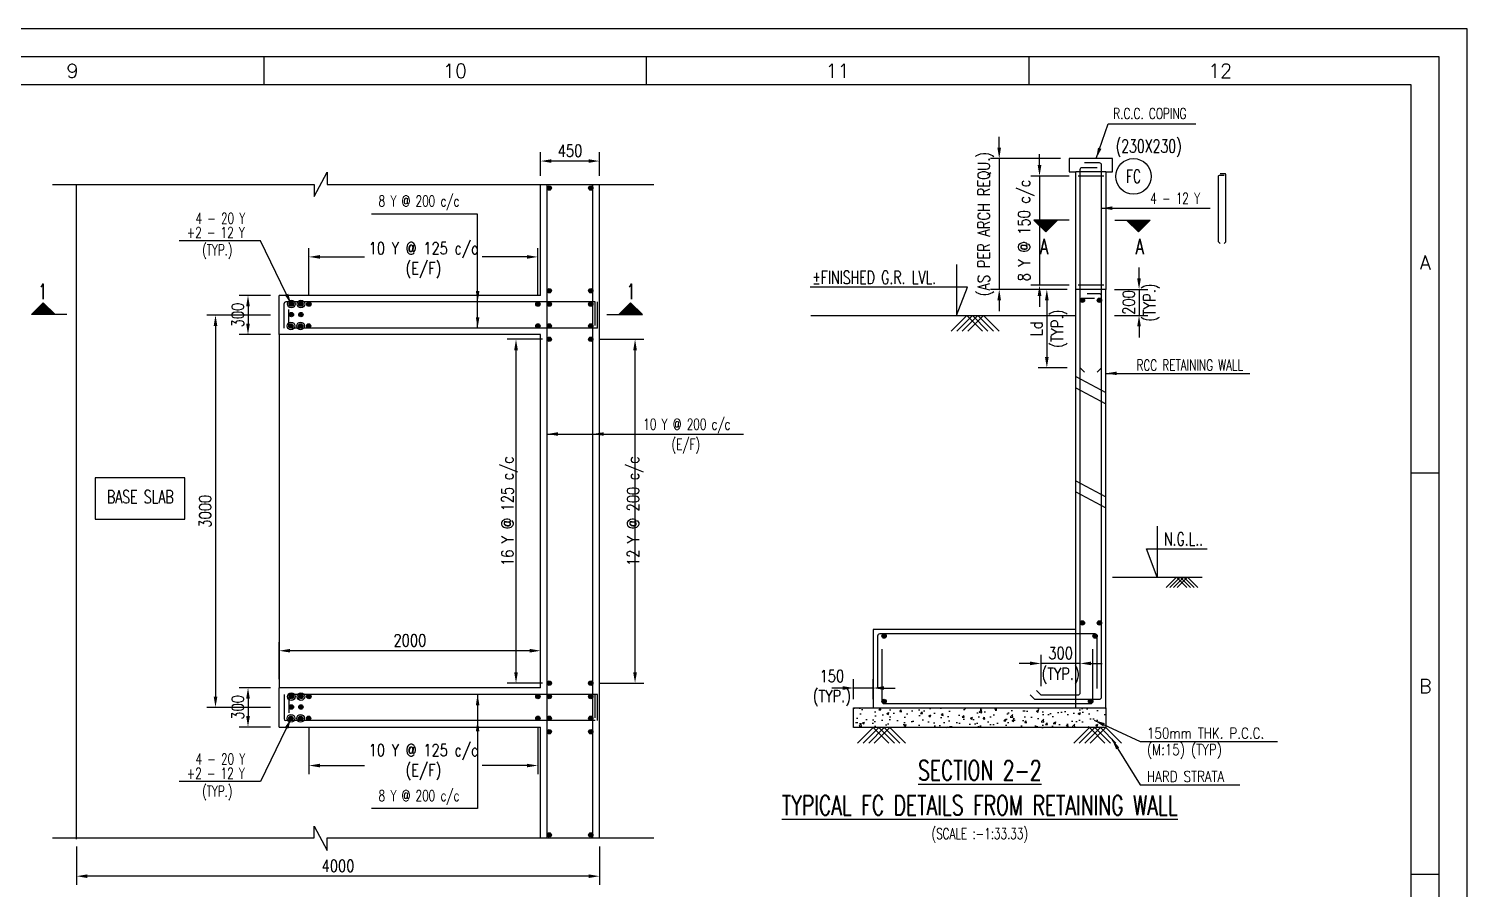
# Model space of a CAD drawing. Extents: x 455722 to 1142355, y -625363 to -272741.
# Drawn here: x 721602 to 754616, y -300108 to -280373 of the extents above; entities that cross this region are included whole.
import ezdxf
from ezdxf.enums import TextEntityAlignment as Align
from ezdxf.lldxf.tags import DXFTag

# ---------------------------------------------------------------- set-up
doc = ezdxf.new("R2010")
doc.units = 0
doc.header["$LTSCALE"] = 500
doc.header["$MEASUREMENT"] = 0
doc.layers.get('DEFPOINTS').update_dxf_attribs({"color": 4})
for name, color, linetype in [('PNA', 10, 'Continuous'), ('S- PILE CAP', 4, 'Continuous'), ('S-BRECK LINE', 8, 'Continuous'), ('S-COLUMN', 1, 'Continuous'), ('S-COLUMN CIRCLE', 9, 'Continuous'), ('S-COLUMN NO', 2, 'Continuous'), ('S-COLUMN SIZES', 2, 'Continuous'), ('S-CONCRET LINE', 4, 'Continuous'), ('S-DIM-1', 5, 'Continuous'), ('S-FOOTING', 4, 'Continuous'), ('S-LEVEL SECTION', 3, 'Continuous'), ('S-PCC', 9, 'Continuous'), ('S-REINFORCEMENT', 6, 'Continuous'), ('S-RETAINING WALL', 6, 'Continuous'), ('S-SECTION MARK', 1, 'Continuous'), ('S-STIRUPS)', 3, 'Continuous'), ('S-TEXT', 2, 'Continuous'), ('S-TEXT-1', 4, 'Continuous'), ('S-TITIL', 6, 'Continuous'), ('TITLE', 4, 'Continuous')]:
    doc.layers.add(name, color=color, linetype=linetype)
doc.layers.add('RIDE-PROFILE', color=8, linetype='Continuous', lineweight=25)
doc.styles.add('ROMANS', font='r.shx', dxfattribs={"width": 0.8, "height": 275, "bigfont": 'bigfont.shx'})
tags = doc.linetypes.add('HIDDEN', pattern=[0.375, 0.25, -0.125]).pattern_tags.tags
tags[6:7] = [DXFTag(74, 4), DXFTag(75, 0), DXFTag(340, '0'), DXFTag(46, 1.0), DXFTag(50, 0.0), DXFTag(44, 0.0), DXFTag(45, 0.0)]
tags[4:5] = [DXFTag(74, 4), DXFTag(75, 0), DXFTag(340, '0'), DXFTag(46, 1.0), DXFTag(50, 0.0), DXFTag(44, 0.0), DXFTag(45, 0.0)]
doc.dimstyles.new('dim100', dxfattribs={"dimtxt": 250, "dimasz": 250, "dimexe": 200, "dimexo": 200, "dimgap": 100, "dimtad": 1, "dimdec": 0, "dimzin": 0, "dimdsep": 46, "dimtxsty": 'ROMANS', "dimcen": 0, "dimclrd": 5, "dimclre": 5, "dimclrt": 4, "dimadec": 0, "dimazin": 0, "dimtfac": 1, "dimtdec": 0, "dimtix": 1, "dimtofl": 0, "dimtmove": 2, "dimatfit": 3, "dimfxl": 0, "dimtolj": 1, "dimtzin": 0, "dimlwd": -1, "dimlwe": -1, "dimarcsym": 0})
doc.dimstyles.new('dim33.33', dxfattribs={"dimtxt": 250, "dimasz": 250, "dimexe": 200, "dimexo": 200, "dimgap": 100, "dimtad": 1, "dimdec": 0, "dimlfac": 0.333331, "dimzin": 0, "dimdsep": 46, "dimtxsty": 'ROMANS', "dimcen": 0, "dimclrd": 5, "dimclre": 5, "dimclrt": 4, "dimadec": 0, "dimazin": 0, "dimtfac": 1, "dimtdec": 0, "dimtix": 1, "dimtofl": 0, "dimtmove": 2, "dimatfit": 3, "dimfxl": 0, "dimtolj": 1, "dimtzin": 0, "dimlwd": -1, "dimlwe": -1, "dimarcsym": 0})

# ---------------------------------------------------------------- blocks, each defined once
blk = doc.blocks.new('SHEET')
at = {"elevation": -8, "flags": 128}
blk.add_lwpolyline([(674017, -125881), (763101, -125881), (763101, -63214), (674017, -63214)], close=True, dxfattribs=at)
at = {"layer": 'PNA'}
for p, q in [((740301, -63743, -8), (740301, -64273, -8)), ((747548, -63743, -8), (747548, -64273, -8)), ((754795, -63743, -8), (754795, -64273, -8)), ((762042, -71620, -8), (762572, -71620, -8)), ((762042, -79220, -8), (762572, -79220, -8))]:
    blk.add_line(p, q, dxfattribs=at)
at = {"layer": 'PNA', "color": 1, "elevation": -8}
for points in [[(675076, -125351), (762572, -125351), (762572, -63743), (675076, -63743)], [(676135, -124822), (762042, -124822), (762042, -64273), (676135, -64273)]]:
    blk.add_lwpolyline(points, close=True, dxfattribs=at)
at = {"layer": 'PNA', "style": 'ROMANS'}
for s, height, p in [('9', 265, (736678, -64008, -8)), ('10', 264.8, (743925, -64008, -8)), ('11', 264.8, (751172, -64008, -8)), ('12', 264.8, (758419, -64008, -8)), ('A', 265, (762307, -67636, -8)), ('B', 265, (762307, -75660, -8))]:
    blk.add_text(s, height=height, dxfattribs=at).set_placement(p, align=Align.MIDDLE)
blk = doc.blocks.new('*D320')
at = {"layer": 'DEFPOINTS', "color": 0, "transparency": 16777216}
for p in [(745484, -283350), (743875, -286350), (745634, -286350)]:
    blk.add_point(p, dxfattribs=at)
at = {"layer": 'S-DIM-1', "color": 5, "lineweight": -3, "transparency": 16777216}
for p, q in [((743875, -283100), (743875, -282850)), ((743875, -283350), (743875, -286350)), ((743875, -286600), (743875, -286850))]:
    blk.add_line(p, q, dxfattribs=at)
at = {"layer": 'S-DIM-1', "color": 5, "transparency": 16777216}
for p, q in [((745284, -283350), (743675, -283350)), ((745434, -286350), (743675, -286350))]:
    blk.add_line(p, q, dxfattribs=at)
for points in [[(743833, -283100), (743916, -283100), (743875, -283350)], [(743833, -286600), (743916, -286600), (743875, -286350)]]:
    blk.add_solid(points, dxfattribs=at)
at = {"layer": 'S-DIM-1', "color": 4, "transparency": 16777216, "insert": (743565, -284850), "char_height": 275, "attachment_point": 5, "rotation": 90, "style": 'ROMANS'}
blk.add_mtext('\\A1;(AS PER ARCH REQU.)', dxfattribs=at)
blk = doc.blocks.new('*D321')
at = {"layer": 'DEFPOINTS', "color": 0, "transparency": 16777216}
for p in [(745684, -283750), (744800, -286250), (745684, -286250)]:
    blk.add_point(p, dxfattribs=at)
at = {"layer": 'S-DIM-1', "color": 5, "lineweight": -3, "transparency": 16777216}
for p, q in [((744800, -283500), (744800, -283250)), ((744800, -283750), (744800, -286250)), ((744800, -286500), (744800, -286750))]:
    blk.add_line(p, q, dxfattribs=at)
at = {"layer": 'S-DIM-1', "color": 5, "transparency": 16777216}
for p, q in [((745484, -283750), (744600, -283750)), ((745484, -286250), (744600, -286250))]:
    blk.add_line(p, q, dxfattribs=at)
for points in [[(744758, -283500), (744842, -283500), (744800, -283750)], [(744758, -286500), (744842, -286500), (744800, -286250)]]:
    blk.add_solid(points, dxfattribs=at)
at = {"layer": 'S-DIM-1', "color": 4, "transparency": 16777216, "insert": (744491, -285000), "char_height": 275, "attachment_point": 5, "rotation": 90, "style": 'ROMANS'}
blk.add_mtext('\\A1;8 Y @ 150 c/c', dxfattribs=at)
blk = doc.blocks.new('*D340')
at = {"layer": 'DEFPOINTS', "color": 0, "transparency": 16777216}
for p in [(744834, -294929), (744834, -295650), (745734, -295524)]:
    blk.add_point(p, dxfattribs=at)
at = {"layer": 'S-DIM-1', "color": 5, "transparency": 16777216}
for p, q in [((744834, -295450), (744834, -294729)), ((745734, -295324), (745734, -294729))]:
    blk.add_line(p, q, dxfattribs=at)
at = {"layer": 'S-DIM-1', "color": 5, "lineweight": -3, "transparency": 16777216}
for p, q in [((744584, -294929), (744334, -294929)), ((745734, -294929), (744834, -294929)), ((745984, -294929), (746234, -294929))]:
    blk.add_line(p, q, dxfattribs=at)
at = {"layer": 'S-DIM-1', "color": 5, "transparency": 16777216}
for points in [[(744584, -294887), (744584, -294970), (744834, -294929)], [(745984, -294887), (745984, -294970), (745734, -294929)]]:
    blk.add_solid(points, dxfattribs=at)
at = {"layer": 'S-DIM-1', "color": 4, "transparency": 16777216, "char_height": 275, "style": 'ROMANS'}
for s, insert, attachment_point in [('\\A1;300', (745284, -294829), 8), ('\\A1;(TYP.)', (745284, -295029), 2)]:
    blk.add_mtext(s, dxfattribs=dict(at, insert=insert, attachment_point=attachment_point))
blk = doc.blocks.new('*D341')
at = {"layer": 'DEFPOINTS', "color": 0, "transparency": 16777216}
for p in [(740534, -295493), (740534, -295950), (740984, -295950)]:
    blk.add_point(p, dxfattribs=at)
at = {"layer": 'S-DIM-1', "color": 5, "transparency": 16777216}
for p, q in [((740534, -295750), (740534, -295293)), ((740984, -295750), (740984, -295293))]:
    blk.add_line(p, q, dxfattribs=at)
at = {"layer": 'S-DIM-1', "color": 5, "lineweight": -3, "transparency": 16777216}
for p, q in [((740284, -295493), (740034, -295493)), ((740984, -295493), (740534, -295493)), ((741234, -295493), (741484, -295493))]:
    blk.add_line(p, q, dxfattribs=at)
at = {"layer": 'S-DIM-1', "color": 5, "transparency": 16777216}
for points in [[(740284, -295451), (740284, -295535), (740534, -295493)], [(741234, -295451), (741234, -295535), (740984, -295493)]]:
    blk.add_solid(points, dxfattribs=at)
at = {"layer": 'S-DIM-1', "color": 4, "transparency": 16777216, "insert": (740034, -295493), "char_height": 275, "attachment_point": 5, "style": 'ROMANS'}
blk.add_mtext('\\A1;150\\P(TYP.)', dxfattribs=at)
blk = doc.blocks.new('*D342')
at = {"layer": 'DEFPOINTS', "color": 0, "transparency": 16777216}
for p in [(746324, -286350, -1), (746324, -286950, -1), (747084, -286950)]:
    blk.add_point(p, dxfattribs=at)
at = {"layer": 'S-DIM-1', "color": 5, "lineweight": -3, "transparency": 16777216}
for p, q in [((747084, -286100), (747084, -285850)), ((747084, -286350), (747084, -286950)), ((747084, -287200), (747084, -287450))]:
    blk.add_line(p, q, dxfattribs=at)
at = {"layer": 'S-DIM-1', "color": 5, "transparency": 16777216}
for p, q in [((746524, -286350), (747284, -286350)), ((746524, -286950), (747284, -286950))]:
    blk.add_line(p, q, dxfattribs=at)
for points in [[(747042, -286100), (747125, -286100), (747084, -286350)], [(747042, -287200), (747125, -287200), (747084, -286950)]]:
    blk.add_solid(points, dxfattribs=at)
at = {"layer": 'S-DIM-1', "color": 4, "transparency": 16777216, "char_height": 275, "rotation": 90, "style": 'ROMANS'}
for s, insert, attachment_point in [('\\A1;200', (746984, -286650), 8), ('\\A1;(TYP.)', (747184, -286650), 2)]:
    blk.add_mtext(s, dxfattribs=dict(at, insert=insert, attachment_point=attachment_point))
blk = doc.blocks.new('*D343')
at = {"layer": 'DEFPOINTS', "color": 0, "transparency": 16777216}
for p in [(745634, -286350), (744968, -288150), (745634, -288150)]:
    blk.add_point(p, dxfattribs=at)
at = {"layer": 'S-DIM-1', "color": 5, "transparency": 16777216}
for p, q in [((745434, -286350), (744768, -286350)), ((745434, -288150), (744768, -288150))]:
    blk.add_line(p, q, dxfattribs=at)
at = {"layer": 'S-DIM-1', "color": 5, "lineweight": -3, "transparency": 16777216}
blk.add_line((744968, -286600), (744968, -287900), dxfattribs=at)
at = {"layer": 'S-DIM-1', "color": 5, "transparency": 16777216}
for points in [[(744926, -286600), (745010, -286600), (744968, -286350)], [(744926, -287900), (745010, -287900), (744968, -288150)]]:
    blk.add_solid(points, dxfattribs=at)
at = {"layer": 'S-DIM-1', "color": 4, "transparency": 16777216, "char_height": 275, "rotation": 90, "style": 'ROMANS'}
for s, insert, attachment_point in [('\\A1;(TYP.)', (745068, -287250), 2), ('\\A1;Ld', (744868, -287250), 8)]:
    blk.add_mtext(s, dxfattribs=dict(at, insert=insert, attachment_point=attachment_point))
blk = doc.blocks.new('*D324')
at = {"color": 5, "transparency": 16777216}
for p, q in [((722699, -299130), (722699, -300009)), ((734699, -299130), (734699, -300009)), ((734449, -299809), (722949, -299809))]:
    blk.add_line(p, q, dxfattribs=at)
for points in [[(722949, -299767), (722949, -299851), (722699, -299809)], [(734449, -299767), (734449, -299851), (734699, -299809)]]:
    blk.add_solid(points, dxfattribs=at)
at = {"layer": 'DEFPOINTS', "color": 0, "transparency": 16777216}
for p in [(722699, -298930), (734699, -298930), (722699, -299809)]:
    blk.add_point(p, dxfattribs=at)
at = {"color": 4, "transparency": 16777216, "insert": (728699, -299572), "char_height": 275, "attachment_point": 5, "style": 'ROMANS'}
blk.add_mtext('\\A1;4000', dxfattribs=at)
blk = doc.blocks.new('*D384')
at = {"color": 5, "transparency": 16777216}
for p, q in [((728033, -286488), (728033, -285405)), ((733286, -286488), (733286, -285405)), ((728283, -285605), (729311, -285605)), ((733036, -285605), (732008, -285605))]:
    blk.add_line(p, q, dxfattribs=at)
for points in [[(728283, -285563), (728283, -285646), (728033, -285605)], [(733036, -285563), (733036, -285646), (733286, -285605)]]:
    blk.add_solid(points, dxfattribs=at)
at = {"layer": 'DEFPOINTS', "color": 0, "transparency": 16777216}
for p in [(728033, -285605), (728033, -286688), (733286, -286688)]:
    blk.add_point(p, dxfattribs=at)
at = {"color": 4, "transparency": 16777216, "insert": (730660, -285683), "char_height": 275, "attachment_point": 5, "style": 'ROMANS'}
blk.add_mtext('\\A1;{10 Y @ 125 c/c\\P(E/F) }', dxfattribs=at)
blk = doc.blocks.new('*D385')
at = {"color": 5, "transparency": 16777216}
for p, q in [((733349, -283746), (733349, -283206)), ((734699, -283746), (734699, -283206)), ((734449, -283406), (733599, -283406))]:
    blk.add_line(p, q, dxfattribs=at)
for points in [[(733599, -283365), (733599, -283448), (733349, -283406)], [(734449, -283365), (734449, -283448), (734699, -283406)]]:
    blk.add_solid(points, dxfattribs=at)
at = {"layer": 'DEFPOINTS', "color": 0, "transparency": 16777216}
for p in [(733349, -283406), (733349, -283946), (734699, -283946)]:
    blk.add_point(p, dxfattribs=at)
at = {"color": 4, "transparency": 16777216, "insert": (734024, -283169), "char_height": 275, "attachment_point": 5, "style": 'ROMANS'}
blk.add_mtext('\\A1;450', dxfattribs=at)
blk = doc.blocks.new('*D325')
at = {"layer": 'DEFPOINTS', "color": 0, "transparency": 16777216}
for p in [(734499, -287495, 0), (735517, -287495), (734499, -295381, 0)]:
    blk.add_point(p, dxfattribs=at)
at = {"layer": 'S-DIM-1', "color": 5, "transparency": 16777216}
for p, q in [((734699, -287495), (735717, -287495)), ((734699, -295381), (735717, -295381))]:
    blk.add_line(p, q, dxfattribs=at)
at = {"layer": 'S-DIM-1', "color": 5, "lineweight": -3, "transparency": 16777216}
blk.add_line((735517, -295131), (735517, -287745), dxfattribs=at)
at = {"layer": 'S-DIM-1', "color": 5, "transparency": 16777216}
for points in [[(735475, -287745), (735559, -287745), (735517, -287495)], [(735475, -295131), (735559, -295131), (735517, -295381)]]:
    blk.add_solid(points, dxfattribs=at)
at = {"layer": 'S-DIM-1', "color": 4, "transparency": 16777216, "insert": (735517, -291438), "char_height": 275, "attachment_point": 5, "rotation": 90, "style": 'ROMANS'}
blk.add_mtext('\\A1;{12 Y @ 200 c/c\\P}', dxfattribs=at)
blk = doc.blocks.new('*D326')
at = {"layer": 'DEFPOINTS', "color": 0, "transparency": 16777216}
for p in [(732785, -287495), (733594, -287495, 0), (733594, -295381, 0)]:
    blk.add_point(p, dxfattribs=at)
at = {"layer": 'S-DIM-1', "color": 5, "transparency": 16777216}
for p, q in [((733394, -287495), (732585, -287495)), ((733394, -295381), (732585, -295381))]:
    blk.add_line(p, q, dxfattribs=at)
at = {"layer": 'S-DIM-1', "color": 5, "lineweight": -3, "transparency": 16777216}
blk.add_line((732785, -295131), (732785, -287745), dxfattribs=at)
at = {"layer": 'S-DIM-1', "color": 5, "transparency": 16777216}
for points in [[(732743, -287745), (732827, -287745), (732785, -287495)], [(732743, -295131), (732827, -295131), (732785, -295381)]]:
    blk.add_solid(points, dxfattribs=at)
at = {"layer": 'S-DIM-1', "color": 4, "transparency": 16777216, "insert": (732633, -291438), "char_height": 275, "attachment_point": 5, "rotation": 90, "style": 'ROMANS'}
blk.add_mtext('\\A1;{16 Y @ 125 c/c\\P}', dxfattribs=at)
blk = doc.blocks.new('*D386')
at = {"color": 5, "transparency": 16777216}
for p, q in [((727149, -286488), (726434, -286488)), ((726634, -286738), (726634, -287138)), ((727149, -287388), (726434, -287388))]:
    blk.add_line(p, q, dxfattribs=at)
for points in [[(726592, -286738), (726676, -286738), (726634, -286488)], [(726592, -287138), (726676, -287138), (726634, -287388)]]:
    blk.add_solid(points, dxfattribs=at)
at = {"layer": 'DEFPOINTS', "color": 0, "transparency": 16777216}
for p in [(727349, -286488, 10), (726634, -287388), (727349, -287388, 10)]:
    blk.add_point(p, dxfattribs=at)
at = {"color": 4, "transparency": 16777216, "insert": (726397, -286938), "char_height": 275, "attachment_point": 5, "rotation": 90, "style": 'ROMANS'}
blk.add_mtext('\\A1;300', dxfattribs=at)
blk = doc.blocks.new('*D327')
at = {"color": 5, "transparency": 16777216}
for p, q in [((727149, -295488), (726434, -295488)), ((726634, -295738), (726634, -296138)), ((727149, -296388), (726434, -296388))]:
    blk.add_line(p, q, dxfattribs=at)
for points in [[(726592, -295738), (726676, -295738), (726634, -295488)], [(726592, -296138), (726676, -296138), (726634, -296388)]]:
    blk.add_solid(points, dxfattribs=at)
at = {"layer": 'DEFPOINTS', "color": 0, "transparency": 16777216}
for p in [(727349, -295488, 10), (726634, -296388), (727349, -296388, 10)]:
    blk.add_point(p, dxfattribs=at)
at = {"color": 4, "transparency": 16777216, "insert": (726397, -295938), "char_height": 275, "attachment_point": 5, "rotation": 90, "style": 'ROMANS'}
blk.add_mtext('\\A1;300', dxfattribs=at)
blk = doc.blocks.new('*D387')
at = {"color": 5, "transparency": 16777216}
for p, q in [((727149, -286938), (725688, -286938)), ((725888, -287188), (725888, -295688)), ((727149, -295938), (725688, -295938))]:
    blk.add_line(p, q, dxfattribs=at)
for points in [[(725846, -287188), (725930, -287188), (725888, -286938)], [(725846, -295688), (725930, -295688), (725888, -295938)]]:
    blk.add_solid(points, dxfattribs=at)
at = {"layer": 'DEFPOINTS', "color": 0, "transparency": 16777216}
for p in [(727349, -286938, 10), (725888, -295938), (727349, -295938, 10)]:
    blk.add_point(p, dxfattribs=at)
at = {"color": 4, "transparency": 16777216, "insert": (725651, -291438), "char_height": 275, "attachment_point": 5, "rotation": 90, "style": 'ROMANS'}
blk.add_mtext('\\A1;3000', dxfattribs=at)
blk = doc.blocks.new('*D329')
at = {"color": 5, "transparency": 16777216}
for p, q in [((728033, -296388), (728033, -297471)), ((733286, -296388), (733286, -297471)), ((728283, -297271), (729311, -297271)), ((733036, -297271), (732008, -297271))]:
    blk.add_line(p, q, dxfattribs=at)
for points in [[(728283, -297230), (728283, -297313), (728033, -297271)], [(733036, -297230), (733036, -297313), (733286, -297271)]]:
    blk.add_solid(points, dxfattribs=at)
at = {"layer": 'DEFPOINTS', "color": 0, "transparency": 16777216}
for p in [(728033, -296188), (733286, -296188), (728033, -297271)]:
    blk.add_point(p, dxfattribs=at)
at = {"color": 4, "transparency": 16777216, "insert": (730660, -297193), "char_height": 275, "attachment_point": 5, "style": 'ROMANS'}
blk.add_mtext('\\A1;{10 Y @ 125 c/c\\P(E/F) }', dxfattribs=at)
blk = doc.blocks.new('*D388')
at = {"color": 5, "transparency": 16777216}
for p, q in [((727349, -295288), (727349, -294438)), ((733349, -295288), (733349, -294438)), ((733099, -294638), (727599, -294638))]:
    blk.add_line(p, q, dxfattribs=at)
for points in [[(727599, -294596), (727599, -294679), (727349, -294638)], [(733099, -294596), (733099, -294679), (733349, -294638)]]:
    blk.add_solid(points, dxfattribs=at)
at = {"layer": 'DEFPOINTS', "color": 0, "transparency": 16777216}
for p in [(727349, -294638), (727349, -295488), (733349, -295488)]:
    blk.add_point(p, dxfattribs=at)
at = {"color": 4, "transparency": 16777216, "insert": (730349, -294400), "char_height": 275, "attachment_point": 5, "style": 'ROMANS'}
blk.add_mtext('\\A1;2000', dxfattribs=at)

msp = doc.modelspace()

# ---------------------------------------------------------------- hatches: boundary and pattern name
at = {"layer": 'S-PCC', "linetype": 'ByBlock'}
h = msp.add_hatch(dxfattribs=at)
h.set_pattern_fill('AR-CONC,_O', color=256, scale=66.666667)
h.set_pattern_definition([(50, (-16355883.76, 115376.9), (478.173455, -41.834757), [50, -550]), (355, (-16355883.76, 115376.9), (-92.500889, 501.461422), [40, -440]), (100.4514445, (-16355843.9, 115373.4), (385.672564, 459.626661), [42.493461, -467.428075]), (46.1842, (-16355883.76, 115510.23), (711.49422, -110.346187), [75, -825]), (96.6356355, (-16355824.5, 115501.04), (623.107964, 649.4124), [63.740228, -701.142507]), (351.184164, (-16355883.76, 115510.2), (623.107963, 649.4124), [60, -660]), (21, (-16355817.1, 115476.9), (397.938035, -268.412594), [50, -550]), (326, (-16355817.1, 115476.9), (162.210221, 483.433363), [40, -440]), (71.4514447, (-16355783.93, 115454.53), (560.148251, 215.020769), [42.49346, -467.428075]), (37.5, (-16355883.76, 115376.9), (8.1065702, 221.9292359), [0, -434.6666667, 0, -446.6666667, 0, -441.6666667]), (7.5, (-16355883.76, 115376.9), (175.3796916, 262.9411413), [0, -254.6666667, 0, -424.6666667, 0, -168.3333333]), (327.5, (-16356032.43, 115376.9), (355.8816241, -15.0365812), [0, -166.6666667, 0, -520, 0, -690]), (317.5, (-16356099.1, 115376.9), (388.7907796, 66.736655), [0, -216.6666667, 0, -345.3333333, 0, -490])])
h.paths.add_polyline_path([(740533.664, -296400.322), (740533.664, -295950.322), (746323.664, -295950.322), (746323.664, -296400.322)])
at = {"layer": 'S-SECTION MARK', "ltscale": 5}
h = msp.add_hatch(dxfattribs=at)
h.set_pattern_fill('ANSI31', color=256, scale=172.406964, angle=180, style=0)
h.set_pattern_definition([(225, (821719.792, -282922.888), (15.2387667, -15.2387667), [])])
h.paths.add_polyline_path([(744942.671, -285028.995), (744670.806, -284761.866), (745214.537, -284761.866)])
h = msp.add_hatch(dxfattribs=at)
h.set_pattern_fill('ANSI31', color=256, scale=172.406964, angle=180, style=0)
h.set_pattern_definition([(225, (821665.794, -282922.888), (15.2387667, -15.2387667), [])])
h.paths.add_polyline_path([(747068.654, -285028.995), (747340.519, -284761.866), (746796.788, -284761.866)])
at = {"layer": 'S-SECTION MARK'}
h = msp.add_hatch(dxfattribs=at)
h.set_pattern_fill('ANSI31', color=256, scale=172.406964, angle=180, style=0)
h.set_pattern_definition([(225, (799716.732, -285083.325), (15.2387667, -15.2387667), [])])
h.paths.add_polyline_path([(721933.588, -286655.173), (721661.723, -286922.303), (722205.453, -286922.303)])
h = msp.add_hatch(dxfattribs=at)
h.set_pattern_fill('ANSI31', color=256, scale=172.406964, style=0)
h.set_pattern_definition([(315, (657630.462, -285083.325), (-15.2387667, -15.2387667), [])])
h.paths.add_polyline_path([(735413.606, -286655.173), (735685.471, -286922.303), (735141.74, -286922.303)])

# ---------------------------------------------------------------- linework, layer by layer
at = {"color": 1}
msp.add_lwpolyline([(725185.62, -290675.394), (723128.412, -290675.394), (723128.412, -291616.701), (725185.62, -291616.701)], close=True, dxfattribs=at)
for centre in [(727628.298, -286688.093, 9.84), (727846.912, -286688.093, 9.84), (727620.388, -287188.093, 9.84), (727839.001, -287188.093, 9.84), (727628.298, -295688.093, 9.84), (727846.912, -295688.093, 9.84), (727620.388, -296188.093, 9.84), (727839.001, -296188.093, 9.84)]:
    msp.add_circle(centre, 87.516, dxfattribs=at)
at = {"layer": 'RIDE-PROFILE', "color": 2, "linetype": 'HIDDEN', "ltscale": 1000}
for p, q in [((745633.664, -288350.322, 9.84), (746323.664, -288717.666, 9.84)), ((745633.664, -288605.222, 9.84), (746323.664, -288972.565, 9.84)), ((745633.664, -290741.237, 6.64), (746323.664, -291108.581, 6.64)), ((745633.664, -290996.136, 6.64), (746323.664, -291363.48, 6.64))]:
    msp.add_line(p, q, dxfattribs=at)
at = {"layer": 'S- PILE CAP', "color": 8, "linetype": 'HIDDEN', "ltscale": 1500}
for p, q in [((727349.396, -287388.093), (727349.396, -295488.093, 9.84)), ((745633.664, -295950.322, 10.64), (745633.664, -294150.322, 10.64))]:
    msp.add_line(p, q, dxfattribs=at)
at = {"layer": 'S-BRECK LINE', "ltscale": 0.3, "elevation": 9.84}
for points in [[(722146.232, -283945.996), (728154.654, -283945.996), (728154.654, -284217.2), (728450.561, -283659.838), (728450.561, -283945.996), (735949.139, -283945.996)], [(722146.232, -298930.191), (728154.654, -298930.191), (728154.654, -298658.987), (728450.561, -299216.349), (728450.561, -298930.191), (735949.139, -298930.191)]]:
    msp.add_lwpolyline(points, dxfattribs=at)
at = {"layer": 'S-COLUMN', "color": 4}
msp.add_line((745633.664, -286311.318, 10.64), (745633.664, -283650.322, 10.64), dxfattribs=at)
at = {"layer": 'S-COLUMN', "color": 8, "linetype": 'HIDDEN', "ltscale": 750}
msp.add_line((746323.664, -283650.322, 10.64), (745633.664, -283650.322, 10.64), dxfattribs=at)
at = {"layer": 'S-COLUMN', "color": 4, "elevation": 10.64}
for points in [[(745633.664, -286350.322), (745633.664, -283650.322)], [(746323.664, -283650.322), (746323.664, -286350.322)]]:
    msp.add_lwpolyline(points, dxfattribs=at)
at = {"layer": 'S-COLUMN CIRCLE'}
msp.add_circle((746956.189, -283757.848, 10.64), 407.525, dxfattribs=at)
at = {"layer": 'S-CONCRET LINE', "elevation": 10.64}
for points in [[(745483.664, -283350.322), (745483.664, -283650.322), (745633.664, -283650.322)], [(746323.664, -283650.322), (746473.664, -283650.322), (746473.664, -283350.322), (745483.664, -283350.322)]]:
    msp.add_lwpolyline(points, dxfattribs=at)
at = {"layer": 'S-FOOTING', "elevation": 10.64}
msp.add_lwpolyline([(745633.664, -294150.322), (740983.664, -294150.322), (740983.664, -295950.322), (746323.664, -295950.322)], dxfattribs=at)
at = {"layer": 'S-LEVEL SECTION'}
for p, q in [((739554.801, -286950.322, 10.64), (745633.664, -286950.322, 10.64)), ((746473.664, -292950.322, 10.64), (748533.365, -292950.322, 10.64))]:
    msp.add_line(p, q, dxfattribs=at)
at = {"layer": 'S-LEVEL SECTION', "elevation": 10.64}
for points in [[(742895.011, -285779.923), (742895.011, -286950.322), (743145.011, -286300.322), (739534.382, -286300.322)], [(747503.515, -291779.923), (747503.515, -292950.322), (747253.515, -292300.322), (748647.246, -292300.322)]]:
    msp.add_lwpolyline(points, dxfattribs=at)
at = {"layer": 'S-PCC', "elevation": 10.64}
for points in [[(742774.739, -287308.295), (743132.712, -286950.322), (743490.684, -287308.295)], [(742901.301, -287308.295), (743259.274, -286950.322), (743617.247, -287308.295)], [(743027.864, -287308.295), (743385.837, -286950.322), (743743.809, -287308.295)], [(743154.426, -287308.295), (743512.399, -286950.322), (743870.372, -287308.295)], [(748183.347, -293188.971), (747944.698, -292950.322), (747706.049, -293188.971)], [(748267.722, -293188.971), (748029.073, -292950.322), (747790.424, -293188.971)], [(748352.097, -293188.971), (748113.448, -292950.322), (747874.799, -293188.971)], [(748436.472, -293188.971), (748197.823, -292950.322), (747959.174, -293188.971)], [(741341.637, -296758.295), (740983.664, -296400.322), (740625.691, -296758.295)], [(741468.199, -296758.295), (741110.226, -296400.322), (740752.254, -296758.295)], [(741594.762, -296758.295), (741236.789, -296400.322), (740878.816, -296758.295)], [(741721.324, -296758.295), (741363.351, -296400.322), (741005.379, -296758.295)], [(745586.004, -296758.295), (745943.976, -296400.322), (746301.949, -296758.295)], [(745712.566, -296758.295), (746070.539, -296400.322), (746428.512, -296758.295)], [(745839.129, -296758.295), (746197.101, -296400.322), (746555.074, -296758.295)], [(745965.691, -296758.295), (746323.664, -296400.322), (746681.637, -296758.295)]]:
    msp.add_lwpolyline(points, dxfattribs=at)
msp.add_lwpolyline([(740533.664, -296400.322), (740533.664, -295950.322), (746323.664, -295950.322), (746323.664, -296400.322)], close=True, dxfattribs=at)
at = {"layer": 'S-REINFORCEMENT', "color": 5, "ltscale": 10}
for p, q in [((733499.396, -298942.527, 9.84), (733499.396, -283945.996, 9.84)), ((734549.396, -298942.527, 9.84), (734549.396, -283945.996, 9.84)), ((727463.007, -287238.093, 9.84), (727463.007, -286675.593, 9.84)), ((734599.748, -286638.093, 9.84), (727500.507, -286638.093, 9.84)), ((727730.561, -286638.093, 9.84), (727570.51, -286638.093, 9.84)), ((727570.51, -287173.864, 9.84), (727570.51, -286814.836, 9.84)), ((734599.748, -287179.154, 9.84), (734599.748, -286638.093, 9.84)), ((734654.009, -287238.093, 9.84), (734654.009, -286638.093, 9.84)), ((734654.009, -287238.093, 9.84), (727620.388, -287238.093, 9.84)), ((727722.65, -287238.093, 9.84), (727620.388, -287238.093, 9.84)), ((727463.007, -295638.093, 9.84), (727463.007, -296200.593, 9.84)), ((727730.561, -295638.093, 9.84), (727570.51, -295638.093, 9.84)), ((727570.51, -295675.593, 9.84), (727570.51, -296061.35, 9.84)), ((734654.009, -295638.093, 9.84), (727608.01, -295638.093, 9.84)), ((734599.748, -296179.154, 9.84), (734599.748, -295638.093, 9.84)), ((734654.009, -296238.093, 9.84), (734654.009, -295638.093, 9.84)), ((734599.748, -296238.093, 9.84), (727500.507, -296238.093, 9.84))]:
    msp.add_line(p, q, dxfattribs=at)
at = {"layer": 'S-REINFORCEMENT', "color": 5, "ltscale": 10, "elevation": 10.64}
for points in [[(745733.664, -288150.322), (745833.664, -288250.322), (745733.664, -288150.322), (745733.664, -283600.322, -0.414213562), (745783.664, -283550.322), (746123.664, -283550.322)], [(746123.664, -288250.322), (746223.664, -288150.322), (746223.664, -283500.322, 0.414213562), (746173.664, -283450.322), (745833.664, -283450.322)], [(748910.164, -285262.851), (748943.497, -285296.185), (748910.164, -285262.851), (748910.164, -283746.185, -0.414213562), (748926.831, -283729.518), (749040.164, -283729.518)], [(749040.164, -285296.185), (749073.497, -285262.851), (749073.497, -283712.851, 0.414213562), (749056.831, -283696.185), (748943.497, -283696.185)], [(744583.664, -295650.322), (744683.664, -295750.322), (746173.664, -295750.322, 0.414213562), (746223.664, -295700.322), (746223.664, -286500.322, 0.414213562), (746173.664, -286450.322), (745893.664, -286450.322)], [(744733.664, -295550.322), (744833.664, -295650.322), (745683.664, -295650.322, 0.414213562), (745733.664, -295600.322), (745733.664, -286600.322, -0.414213562), (745783.664, -286550.322), (746063.664, -286550.322)], [(746123.664, -295500.322), (746123.664, -294300.322, 0.414213562), (746073.664, -294250.322), (741133.664, -294250.322, 0.414213562), (741083.664, -294300.322), (741083.664, -295500.322)], [(741183.664, -294600.322), (741183.664, -295800.322, 0.414213562), (741233.664, -295850.322), (745973.664, -295850.322, 0.414213562), (746023.664, -295800.322), (746023.664, -294600.322)]]:
    msp.add_lwpolyline(points, format="xyb", dxfattribs=at)
at = {"layer": 'S-REINFORCEMENT', "color": 5, "ltscale": 10, "const_width": 50}
for points, elevation in [([(733574.396, -284025.913, 1), (733524.396, -284025.913, 1)], 9.84), ([(734524.396, -284025.913, 1), (734474.396, -284025.913, 1)], 9.84), ([(733574.396, -286381.491, 1), (733524.396, -286381.491, 1)], 9.84), ([(734524.396, -286381.491, 1), (734474.396, -286381.491, 1)], 9.84), ([(745758.664, -286600.322, 1), (745808.664, -286600.322, 1)], 10.64), ([(746148.664, -286600.322, 1), (746198.664, -286600.322, 1)], 10.64), ([(727653.298, -286688.093, 1), (727603.298, -286688.093, 1)], 9.84), ([(727653.298, -286928.306, 1), (727603.298, -286928.306, 1)], 9.84), ([(727871.912, -286688.093, 1), (727821.912, -286688.093, 1)], 9.84), ([(727871.912, -286928.306, 1), (727821.912, -286928.306, 1)], 9.84), ([(728057.69, -286688.093, 1), (728007.69, -286688.093, 1)], 9.84), ([(733311.38, -286688.093, 1), (733261.38, -286688.093, 1)], 9.84), ([(733574.396, -286688.093, 1), (733524.396, -286688.093, 1)], 9.84), ([(734525.071, -286688.093, 1), (734475.071, -286688.093, 1)], 9.84), ([(727645.388, -287188.093, 1), (727595.388, -287188.093, 1)], 9.84), ([(727864.001, -287188.093, 1), (727814.001, -287188.093, 1)], 9.84), ([(728049.779, -287188.093, 1), (727999.779, -287188.093, 1)], 9.84), ([(733311.38, -287188.093, 1), (733261.38, -287188.093, 1)], 9.84), ([(733574.396, -287188.093, 1), (733524.396, -287188.093, 1)], 9.84), ([(734525.071, -287188.093, 1), (734475.071, -287188.093, 1)], 9.84), ([(733574.396, -287494.696, -1), (733524.396, -287494.696, -1)], 9.84), ([(734524.396, -287494.696, -1), (734474.396, -287494.696, -1)], 9.84), ([(745758.664, -294000.321, 1), (745808.664, -294000.321, 1)], 10.64), ([(746148.664, -294000.321, 1), (746198.664, -294000.321, 1)], 10.64), ([(741258.664, -294300.322, 1), (741208.664, -294300.322, 1)], 10.64), ([(746048.664, -294300.322, -1), (746098.664, -294300.322, -1)], 10.64), ([(733574.396, -295381.491, 1), (733524.396, -295381.491, 1)], 9.84), ([(734524.396, -295381.491, 1), (734474.396, -295381.491, 1)], 9.84), ([(727653.298, -295688.093, 1), (727603.298, -295688.093, 1)], 9.84), ([(727871.912, -295688.093, 1), (727821.912, -295688.093, 1)], 9.84), ([(728057.69, -295688.093, 1), (728007.69, -295688.093, 1)], 9.84), ([(733311.38, -295688.093, -1), (733261.38, -295688.093, -1)], 9.84), ([(733574.396, -295688.093, 1), (733524.396, -295688.093, 1)], 9.84), ([(734525.071, -295688.093, 1), (734475.071, -295688.093, 1)], 9.84), ([(741258.664, -295800.322, -1), (741208.664, -295800.322, -1)], 10.64), ([(745948.664, -295800.322, 1), (745998.664, -295800.322, 1)], 10.64), ([(727653.298, -295928.306, 1), (727603.298, -295928.306, 1)], 9.84), ([(727871.912, -295928.306, 1), (727821.912, -295928.306, 1)], 9.84), ([(727645.388, -296188.093, 1), (727595.388, -296188.093, 1)], 9.84), ([(727864.001, -296188.093, 1), (727814.001, -296188.093, 1)], 9.84), ([(728049.779, -296188.093, 1), (727999.779, -296188.093, 1)], 9.84), ([(733311.38, -296188.093, -1), (733261.38, -296188.093, -1)], 9.84), ([(733574.396, -296188.093, 1), (733524.396, -296188.093, 1)], 9.84), ([(733574.396, -296494.696, -1), (733524.396, -296494.696, -1)], 9.84), ([(734524.396, -296494.696, -1), (734474.396, -296494.696, -1)], 9.84), ([(734525.071, -296188.093, 1), (734475.071, -296188.093, 1)], 9.84), ([(733574.396, -298862.61, -1), (733524.396, -298862.61, -1)], 9.84), ([(734524.396, -298862.61, -1), (734474.396, -298862.61, -1)], 9.84)]:
    msp.add_lwpolyline(points, format="xyb", close=True, dxfattribs=dict(at, elevation=elevation))
at = {"layer": 'S-REINFORCEMENT', "color": 5, "ltscale": 10}
for centre in [(733549.396, -284025.913, 9.84), (734499.396, -284025.913, 9.84), (733549.396, -286381.491, 9.84), (734499.396, -286381.491, 9.84), (745783.664, -286600.322, 10.64), (746173.664, -286600.322, 10.64), (727628.298, -286688.093, 9.84), (727628.298, -286928.306, 9.84), (727846.912, -286688.093, 9.84), (727846.912, -286928.306, 9.84), (728032.69, -286688.093, 9.84), (733286.38, -286688.093, 9.84), (733549.396, -286688.093, 9.84), (734500.071, -286688.093, 9.84), (727620.388, -287188.093, 9.84), (727839.001, -287188.093, 9.84), (728024.779, -287188.093, 9.84), (733286.38, -287188.093, 9.84), (733549.396, -287188.093, 9.84), (734500.071, -287188.093, 9.84), (733549.396, -287494.696, 9.84), (734499.396, -287494.696, 9.84), (745783.664, -294000.321, 10.64), (746173.664, -294000.321, 10.64), (741233.664, -294300.322, 10.64), (746073.664, -294300.322, 10.64), (733549.396, -295381.491, 9.84), (734499.396, -295381.491, 9.84), (727628.298, -295688.093, 9.84), (727846.912, -295688.093, 9.84), (728032.69, -295688.093, 9.84), (733286.38, -295688.093, 9.84), (733549.396, -295688.093, 9.84), (734500.071, -295688.093, 9.84), (741233.664, -295800.322, 10.64), (745973.664, -295800.322, 10.64), (727628.298, -295928.306, 9.84), (727846.912, -295928.306, 9.84), (727620.388, -296188.093, 9.84), (727839.001, -296188.093, 9.84), (728024.779, -296188.093, 9.84), (733286.38, -296188.093, 9.84), (733549.396, -296188.093, 9.84), (733549.396, -296494.696, 9.84), (734499.396, -296494.696, 9.84), (734500.071, -296188.093, 9.84), (733549.396, -298862.61, 9.84), (734499.396, -298862.61, 9.84)]:
    msp.add_circle(centre, 50, dxfattribs=at)
for centre, start, end in [((727500.507, -286675.593, 9.84), 90, 180), ((727608.01, -295675.593, 9.84), 90, 180), ((727500.507, -296200.593, 9.84), 180, 270)]:
    msp.add_arc(centre, 37.5, start, end, dxfattribs=at)
at = {"layer": 'S-RETAINING WALL', "color": 4}
for p, q in [((722699.396, -295488.093, 9.84), (722699.396, -283945.996, 9.84)), ((733349.396, -286488.093, 9.84), (733349.396, -283945.996, 9.84)), ((734699.396, -298942.527, 9.84), (734699.396, -283945.996, 9.84)), ((733349.396, -286488.093, 9.84), (727349.396, -286488.093, 9.84)), ((727349.396, -287388.093, 9.84), (727349.396, -286488.093, 9.84)), ((746323.664, -286350.322, 10.64), (745633.664, -286350.322, 10.64)), ((733349.396, -287388.093, 9.84), (727349.396, -287388.093, 9.84)), ((733349.396, -295488.093, 9.84), (733349.396, -287388.093, 9.84)), ((722699.396, -296388.093, 9.84), (722699.396, -295488.093, 9.84)), ((733349.396, -295488.093, 9.84), (727349.396, -295488.093, 9.84)), ((727349.396, -296388.093, 9.84), (727349.396, -295488.093, 9.84)), ((722699.396, -298960.702, 9.84), (722699.396, -296388.093, 9.84)), ((727349.396, -296388.093, 9.84), (733349.396, -296388.093, 9.84)), ((733349.396, -298942.527, 9.84), (733349.396, -296388.093, 9.84))]:
    msp.add_line(p, q, dxfattribs=at)
at = {"layer": 'S-RETAINING WALL', "color": 4, "elevation": 10.64}
for points in [[(745633.664, -294150.322), (745633.664, -286350.322)], [(746323.664, -295950.322), (746323.664, -286350.322)]]:
    msp.add_lwpolyline(points, dxfattribs=at)
at = {"layer": 'S-SECTION MARK'}
for p, q in [((745483.664, -284761.866, 10.64), (744670.806, -284761.866, 10.64)), ((744670.806, -284761.866, 10.64), (744942.671, -285028.995, 10.64)), ((745214.537, -284761.866, 10.64), (744942.671, -285028.995, 10.64)), ((746527.661, -284761.866, 10.64), (747340.519, -284761.866, 10.64)), ((746796.788, -284761.866, 10.64), (747068.654, -285028.995, 10.64)), ((747340.519, -284761.866, 10.64), (747068.654, -285028.995, 10.64)), ((721933.588, -286655.173, 9.84), (721661.723, -286922.303, 9.84)), ((722205.453, -286922.303, 9.84), (721933.588, -286655.173, 9.84)), ((735141.74, -286922.303, 9.84), (735413.606, -286655.173, 9.84)), ((735413.606, -286655.173, 9.84), (735685.471, -286922.303, 9.84)), ((722474.581, -286922.303, 9.84), (721661.723, -286922.303, 9.84)), ((734872.613, -286922.303, 9.84), (735685.471, -286922.303, 9.84))]:
    msp.add_line(p, q, dxfattribs=at)
at = {"layer": 'S-STIRUPS)', "color": 2, "ltscale": 750}
for p, q in [((746273.664, -283750.322, 10.64), (745683.664, -283750.322, 10.64)), ((746273.664, -286250.322, 10.64), (745683.664, -286250.322, 10.64))]:
    msp.add_line(p, q, dxfattribs=at)

# ---------------------------------------------------------------- block references
at = {"xscale": 1.211507295708977, "yscale": 1.211507295708977, "zscale": 1.211507295708977}
msp.add_blockref('SHEET', (-169886.657, -203788.822, 9.11), dxfattribs=at)

# ---------------------------------------------------------------- texts
at = {"layer": 'S-COLUMN NO', "style": 'ROMANS', "width": 0.7}
msp.add_text('FC', height=300, dxfattribs=at).set_placement((746956.189, -283757.848, 10.64), align=Align.MIDDLE)
at = {"layer": 'S-COLUMN SIZES', "style": 'ROMANS', "width": 0.7}
msp.add_text('(230X230)', height=300, dxfattribs=at).set_placement((746548.664, -283062.99, 10.64), align=Align.MIDDLE_LEFT)
at = {"layer": 'S-LEVEL SECTION', "style": 'ROMANS', "width": 0.7}
for s, p in [('%%PFINISHED G.R. LVL.', (739581.145, -286075.322, 10.64)), ('N.G.L..', (747656.32, -292075.322, 10.64))]:
    msp.add_text(s, height=300, dxfattribs=at).set_placement(p, align=Align.MIDDLE_LEFT)
at = {"layer": 'S-SECTION MARK', "style": 'ROMANS', "width": 0.7}
for s, p in [('A', (744909.728, -285365.126, 10.64)), ('A', (747101.597, -285365.126, 10.64)), ('1', (721921.009, -286400.379, 28.003)), ('1', (735426.185, -286400.379, 28.003))]:
    msp.add_text(s, height=350, dxfattribs=at).set_placement(p, align=Align.MIDDLE)
at = {"layer": 'S-TEXT', "style": 'ROMANS', "width": 0.7}
msp.add_text('(SCALE :-1:33.33)', height=250, dxfattribs=at).set_placement((743428.664, -298832.511, 10.64), align=Align.MIDDLE_CENTER)
at = {"layer": 'S-TEXT-1', "style": 'ROMANS'}
for s, width, p in [('R.C.C. COPING', 0.7, (746494.164, -282316.068, 10.64)), ('8 Y @ 200 c/c', 0.7, (729633.069, -284323.325, 9.84)), ('4 - 12 Y', 0.7, (747342.998, -284261.366, 10.64)), ('4 - 20 Y', 0.7, (725430.894, -284718.879, -1.032)), ('+2 - 12 Y', 0.7, (725227.129, -285043.891, -1.032)), ('(TYP.)', 0.7, (725580.495, -285444.129, -1.032)), ('RCC RETAINING WALL', 0.7, (747026.966, -288086.633, 10.64)), ('10 Y @ 200 c/c', 0.7, (735706.58, -289442.31, 9.84)), ('(E/F) ', 0.7, (736356.364, -289904.129, 9.84)), ('150mm THK. P.C.C.', 0.8, (747265.336, -296529.037, 200.226)), ('(M:15) (TYP)', 0.8, (747265.336, -296905.608, 200.226)), ('4 - 20 Y', 0.7, (725430.894, -297119.835, -1.032)), ('+2 - 12 Y', 0.7, (725227.129, -297448.737, -1.032)), ('HARD STRATA ', 0.8, (747265.336, -297521.794, 200.226)), ('(TYP.)', 0.7, (725580.495, -297859.756, -1.032)), ('8 Y @ 200 c/c', 0.7, (729633.069, -297961.014, 9.84))]:
    msp.add_text(s, height=250, dxfattribs=dict(at, width=width)).set_placement(p, align=Align.MIDDLE_LEFT)
at = {"layer": 'S-TITIL', "style": 'ROMANS', "width": 0.7}
for s, p in [('%%USECTION 2-2', (743428.664, -297382.511, 10.64)), ('%%UTYPICAL FC DETAILS FROM RETAINING WALL', (743428.664, -298182.511, 10.64))]:
    msp.add_text(s, height=450, dxfattribs=at).set_placement(p, align=Align.MIDDLE_CENTER)
at = {"layer": 'TITLE', "color": 2, "style": 'ROMANS', "width": 0.7}
msp.add_text('BASE SLAB', height=300, dxfattribs=at).set_placement((724161.409, -291106.737), align=Align.MIDDLE_CENTER)

# ---------------------------------------------------------------- dimensions: what is measured, and where the dimension line sits
at = {"color": 1}
for base, p1, p2, angle, picture, middle in [((733349.396, -283406.217, 9.84), (734699.396, -283945.996, 9.84), (733349.396, -283945.996, 9.84), 180, '*D385', (734024.396, -283168.717, 9.84)), ((726634.023, -287388.093), (727349.396, -286488.093, 9.84), (727349.396, -287388.093, 9.84), 90, '*D386', (726396.523, -286938.093)), ((725888.016, -295938.093), (727349.396, -286938.093, 9.84), (727349.396, -295938.093, 9.84), 90, '*D387', (725650.516, -291438.093)), ((726634.023, -296388.093, 9.84), (727349.396, -295488.093, 19.679), (727349.396, -296388.093, 19.679), 90, '*D327', (726396.523, -295938.093, 9.84)), ((722699.396, -299809.121, 9.84), (734699.396, -298930.191, 9.84), (722699.396, -298930.191, 9.84), 180, '*D324', (728699.396, -299571.621, 9.84))]:
    dim = msp.add_linear_dim(base=base, p1=p1, p2=p2, angle=angle, dimstyle='dim33.33', dxfattribs=at)
    dim.commit()
    dim.dimension.update_dxf_attribs({"geometry": picture, "text_midpoint": middle})
for base, p1, p2, picture, middle in [((728032.69, -285604.811, 9.84), (733286.38, -286688.093, 9.84), (728032.69, -286688.093, 9.84), '*D384', (730659.535, -285683.181, 9.84)), ((728032.69, -297271.375, 9.84), (733286.38, -296188.093, 9.84), (728032.69, -296188.093, 9.84), '*D329', (730659.535, -297193.006, 9.84))]:
    dim = msp.add_linear_dim(base=base, p1=p1, p2=p2, angle=180, text='{10 Y @ 125 c/c\\P(E/F) }', dimstyle='dim100', override={"dimtxsty": 'ROMANS'}, dxfattribs=at)
    dim.commit()
    dim.dimension.update_dxf_attribs({"geometry": picture, "text_midpoint": middle, "dimtype": 160})
dim = msp.add_linear_dim(base=(727349.396, -294637.686, 9.84), p1=(733349.396, -295488.093, 9.84), p2=(727349.396, -295488.093, 9.84), dimstyle='dim33.33', dxfattribs=at)
dim.commit()
dim.dimension.update_dxf_attribs({"geometry": '*D388', "text_midpoint": (730349.396, -294400.186, 9.84)})
at = {"layer": 'S-DIM-1'}
for base, p1, p2, angle, text, override, picture, middle in [((743874.661, -286350.322, 10.64), (745483.664, -283350.322, 10.64), (745633.664, -286350.322, 10.64), 90, '(AS PER ARCH REQU.)', {"dimtofl": 1, "dimtmove": 0, "dimlwd": 65533}, '*D320', (743565.137, -284850.322, 10.64)), ((744800.161, -286250.322, 10.64), (745683.664, -283750.322, 10.64), (745683.664, -286250.322, 10.64), 90, '8 Y @ 150 c/c', {"dimtofl": 1, "dimtmove": 0, "dimlwd": 65533}, '*D321', (744490.637, -285000.322, 10.64)), ((747083.678, -286950.322, 11.893), (746323.664, -286350.322, 10.64), (746323.664, -286950.322, 10.64), 90, '<>\\X(TYP.)', {"dimtofl": 1, "dimtmove": 0, "dimlwd": 65533}, '*D342', (747083.678, -286650.322, 11.893)), ((744968.09, -288150.322, 10.64), (745633.664, -286350.322, 10.64), (745633.664, -288150.322, 10.64), 90, 'Ld\\X(TYP.)', {"dimtxt": 250, "dimasz": 250, "dimtofl": 1, "dimtmove": 0, "dimlwd": 65533}, '*D343', (744968.09, -287250.322, 10.64)), ((744833.664, -294928.619, 10.64), (745733.664, -295523.518, 10.64), (744833.664, -295650.322, 10.64), 180, '<>\\X(TYP.)', {"dimtxt": 250, "dimasz": 250, "dimtofl": 1, "dimtmove": 0, "dimlwd": 65533}, '*D340', (745283.664, -294928.619, 10.64))]:
    dim = msp.add_linear_dim(base=base, p1=p1, p2=p2, angle=angle, text=text, dimstyle='dim33.33', override=override, dxfattribs=at)
    dim.commit()
    dim.dimension.update_dxf_attribs({"geometry": picture, "text_midpoint": middle})
for base, p1, p2, angle, text, override, picture, middle in [((732784.846, -287494.696, 9.84), (733593.637, -295381.491, 9.84), (733593.637, -287494.696, 9.84), 90, '{16 Y @ 125 c/c\\X}', {"dimtxsty": 'ROMANS', "dimtofl": 1, "dimtmove": 1, "dimlwd": 65533}, '*D326', (732632.642, -291438.093, 9.84)), ((735516.979, -287494.696, 9.84), (734499.396, -295381.491, 9.84), (734499.396, -287494.696, 9.84), 90, '{12 Y @ 200 c/c\\X}', {"dimtxsty": 'ROMANS', "dimtofl": 1, "dimtmove": 1, "dimlwd": 65533}, '*D325', (735516.979, -291438.093, 9.84)), ((740533.664, -295492.866, 10.64), (740983.664, -295950.322, 10.64), (740533.664, -295950.322, 10.64), 180, '<>\\X(TYP.)', {"dimtxt": 250, "dimasz": 250, "dimtofl": 1, "dimtmove": 1, "dimlwd": 65533}, '*D341', (740033.664, -295492.866, 10.64))]:
    dim = msp.add_linear_dim(base=base, p1=p1, p2=p2, angle=angle, text=text, dimstyle='dim33.33', override=override, dxfattribs=at)
    dim.commit()
    dim.dimension.update_dxf_attribs({"geometry": picture, "text_midpoint": middle, "dimtype": 160})

# ---------------------------------------------------------------- leaders
at = {"color": 1}
for points in [[(731903.652, -286638.093, 9.84), (731903.652, -284621.302, 9.84), (729464.679, -284621.302, 9.84)], [(731903.652, -287238.093, 9.84), (731903.652, -284621.302, 9.84), (729464.679, -284621.302, 9.84)], [(727627.884, -286691.902, 19.679), (726921.904, -285238.54, 19.679), (725054.769, -285238.54, 19.679)], [(733499.396, -289667.31, 9.84), (737585.936, -289667.31, 9.84)], [(734549.396, -289667.31, 9.84), (738009.679, -289667.31, 9.84)], [(731903.652, -295638.093, 9.84), (731903.652, -298254.884, 9.84), (729464.679, -298254.884, 9.84)], [(727627.884, -296184.285, 19.679), (726921.904, -297637.646, 19.679), (725054.769, -297637.646, 19.679)], [(731903.652, -296238.093, 9.84), (731903.652, -298254.884, 9.84), (729464.679, -298254.884, 9.84)]]:
    msp.add_leader(points, dimstyle='dim100', override={"dimgap": 100, "dimtad": 0}, dxfattribs=at)
at = {"layer": 'S-DIM-1'}
for points, dimstyle in [([(746099.555, -283350.322, 10.64), (746374.164, -282556.068, 10.64), (748386.661, -282556.068, 10.64)], 'dim33.33'), ([(746223.664, -284486.366, 10.64), (748719.86, -284486.366, 10.64)], 'dim100'), ([(746323.664, -288275.919, 10.64), (749629.828, -288275.919, 10.64)], 'dim100'), ([(746053.164, -296231.866, 10.64), (747109.664, -296717.322, 10.64), (750258.588, -296717.322, 10.64)], 'dim100'), ([(746461.586, -296664.807, 10.64), (747109.664, -297710.08, 10.64), (749396.588, -297710.08, 10.64)], 'dim100')]:
    msp.add_leader(points, dimstyle=dimstyle, dxfattribs=at)

doc.saveas('drawing.dxf')
